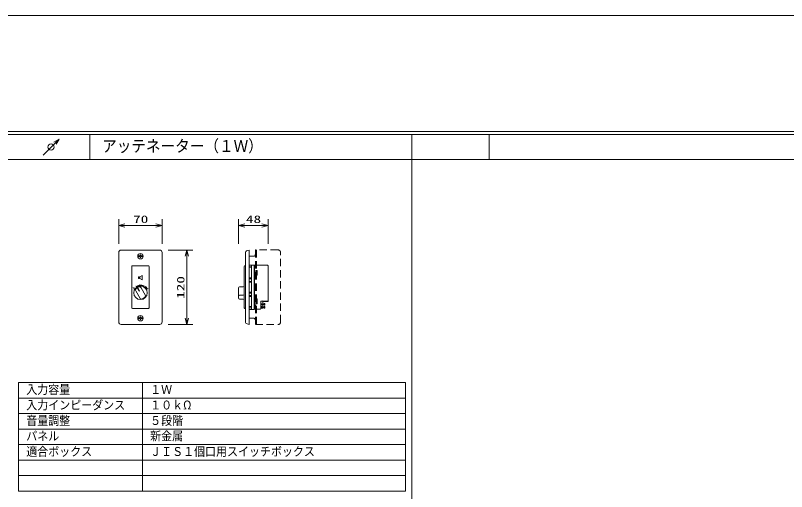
# Model space of a CAD drawing. Units: millimetres, scale not verified. Extents: x -811 to 811, y -280 to 280.
# Drawn here: x 153.6 to 402.6, y 126.4 to 280 of the extents above; entities that cross this region are included whole.
import ezdxf
from ezdxf.enums import TextEntityAlignment as Align

# ---------------------------------------------------------------- set-up
doc = ezdxf.new("R2010")
doc.units = ezdxf.units.MM
doc.header["$LTSCALE"] = 2
doc.linetypes.add('DASHED1', pattern=[1.8, 1.2, -0.6])
for name, color, linetype, lineweight in [('0-0_WAKU', 4, 'Continuous', 9), ('0-1_MOJI1', 7, 'Continuous', 9), ('0-2_SUNPO', 7, 'Continuous', 9), ('0-3_0', 7, 'Continuous', 9), ('0-6_GAIKEI', 4, 'Continuous', 9), ('0-7_HOJO', 134, 'DASHED1', 9), ('0-8_WAKU-M', 7, 'Continuous', 9), ('0-9_(J)SP', 7, 'Continuous', 9)]:
    doc.layers.add(name, color=color, linetype=linetype, lineweight=lineweight)
doc.styles.add('ＭＳ ゴシック', font='')
doc.styles.get('ＭＳ ゴシック').set_extended_font_data('MS Gothic')

# ---------------------------------------------------------------- blocks, each defined once
blk = doc.blocks.new('_OPEN30')
at = {"layer": '0-3_0'}
blk.add_line((0, 0), (-2, 0), dxfattribs=at)
blk.add_lwpolyline([(-2, 0.536), (0, 0), (-2, -0.536)], dxfattribs=at)

msp = doc.modelspace()

# ---------------------------------------------------------------- linework, layer by layer
at = {"layer": '0-0_WAKU', "color": 3}
for p, q in [((154.595, 126.536), (154.595, 161.536)), ((154.595, 161.536), (279.595, 161.536)), ((194.595, 126.536), (194.595, 161.536)), ((279.595, 161.536), (279.595, 126.536)), ((154.595, 126.536), (279.595, 126.536))]:
    msp.add_line(p, q, dxfattribs=at)
at = {"layer": '0-0_WAKU'}
for p, q in [((154.595, 156.536), (279.595, 156.536)), ((154.595, 151.536), (279.595, 151.536)), ((154.595, 146.536), (279.595, 146.536)), ((154.595, 141.536), (279.595, 141.536)), ((154.595, 136.536), (279.595, 136.536)), ((154.595, 131.536), (279.595, 131.536))]:
    msp.add_line(p, q, dxfattribs=at)
at = {"layer": '0-2_SUNPO'}
for p, q in [((186.971, 206.293), (186.971, 214.268)), ((200.971, 206.293), (200.971, 214.268)), ((225.618, 206.293), (225.618, 214.268)), ((235.208, 206.293), (235.208, 214.268)), ((188.971, 212.268), (198.971, 212.268)), ((227.618, 212.268), (233.208, 212.268)), ((202.937, 204.293), (210.911, 204.293)), ((208.911, 202.293), (208.911, 182.293)), ((202.937, 180.293), (210.911, 180.293))]:
    msp.add_line(p, q, dxfattribs=at)
at = {"layer": '0-6_GAIKEI', "color": 7}
for p, q in [((187.771, 204.293), (200.171, 204.293)), ((229.072, 204.293), (229.072, 180.293)), ((186.971, 181.093), (186.971, 203.493)), ((200.971, 203.493), (200.971, 181.093)), ((227.872, 203.358), (227.872, 181.229)), ((227.872, 199.217), (227.672, 199.217)), ((227.872, 199.217), (227.872, 199.217)), ((227.872, 185.47), (227.872, 199.217)), ((227.472, 185.67), (227.472, 199.017)), ((225.608, 192.057), (225.608, 188.863)), ((225.941, 192.407), (226.913, 192.455)), ((225.941, 189.704), (226.913, 189.753)), ((225.941, 188.492), (226.913, 188.444)), ((227.872, 185.47), (227.672, 185.47)), ((200.171, 180.293), (187.771, 180.293)), ((229.072, 180.293), (228.465, 180.456))]:
    msp.add_line(p, q, dxfattribs=at)
at = {"layer": '0-6_GAIKEI'}
for p, q in [((229.072, 204.293), (228.465, 204.131)), ((193.201, 202.424), (193.771, 202.424)), ((193.521, 202.424), (193.521, 202.163)), ((193.841, 201.843), (193.841, 202.093)), ((193.841, 201.843), (194.101, 201.843)), ((194.101, 202.743), (194.101, 202.494)), ((194.101, 201.843), (194.101, 202.093)), ((194.741, 202.424), (194.171, 202.424)), ((194.741, 202.163), (194.171, 202.163)), ((194.421, 202.424), (194.421, 202.163)), ((194.741, 202.424), (194.741, 202.163)), ((191.36, 199.232), (196.574, 199.232)), ((229.072, 199.445), (235.01, 199.399)), ((229.832, 185.143), (229.832, 199.443)), ((230.632, 185.143), (230.632, 199.443)), ((230.752, 199.473), (230.752, 185.213)), ((191.16, 185.649), (191.16, 199.032)), ((196.774, 199.032), (196.774, 185.649)), ((229.072, 198.893), (229.832, 198.893)), ((229.832, 198.827), (229.072, 198.814)), ((229.229, 198.817), (229.228, 198.817)), ((230.632, 197.743), (230.752, 197.743)), ((231.652, 197.743), (231.252, 197.743)), ((231.252, 197.743), (231.252, 196.143)), ((231.252, 197.662), (231.552, 197.644)), ((231.552, 197.644), (231.552, 196.243)), ((231.652, 196.143), (231.652, 197.743)), ((235.208, 199.199), (235.208, 187.873)), ((193.371, 195.128), (193.371, 195.628)), ((193.371, 195.628), (193.571, 195.628)), ((193.571, 195.128), (193.371, 195.128)), ((193.571, 195.628), (193.571, 195.128)), ((193.771, 195.678), (194.471, 196.078)), ((193.771, 195.078), (193.771, 195.678)), ((194.471, 194.678), (193.771, 195.078)), ((194.471, 196.078), (194.471, 194.678)), ((229.072, 194.993), (229.832, 194.993)), ((229.832, 195.293), (229.132, 195.293)), ((230.752, 196.143), (230.632, 196.143)), ((231.552, 196.243), (231.252, 196.225)), ((231.252, 196.143), (231.652, 196.143)), ((192.59, 192.535), (192.68, 192.401)), ((192.779, 192.128), (192.892, 192.193)), ((192.861, 192.246), (192.983, 192.315)), ((192.861, 192.246), (193.519, 191.107)), ((192.983, 192.315), (193.64, 191.177)), ((193.013, 192.263), (193.126, 192.327)), ((193.569, 192.942), (193.597, 192.76)), ((193.836, 192.785), (193.826, 192.978)), ((194.15, 192.053), (195.566, 189.601)), ((194.923, 192.575), (195.027, 192.801)), ((195.324, 192.338), (195.488, 192.559)), ((195.949, 191.638), (196.238, 191.805)), ((229.072, 194.193), (229.832, 194.193)), ((229.132, 193.893), (229.832, 193.893)), ((192.505, 191.103), (193.919, 188.654)), ((193.607, 191.084), (193.616, 191.089)), ((229.072, 190.693), (229.832, 190.693)), ((229.072, 190.393), (229.832, 190.393)), ((229.072, 189.593), (229.832, 189.593)), ((229.072, 189.294), (229.832, 189.294)), ((231.352, 187.031), (231.352, 188.456)), ((232.788, 187.784), (232.788, 185.348)), ((233.449, 187.823), (232.815, 187.823)), ((233.449, 187.823), (232.815, 187.823)), ((233.449, 185.533), (233.449, 187.823)), ((233.449, 187.823), (233.449, 187.63)), ((233.449, 187.632), (235.014, 187.673)), ((233.901, 186.968), (233.449, 186.968)), ((233.901, 186.968), (233.449, 186.968)), ((233.509, 187.856), (233.509, 187.634)), ((233.509, 187.855), (233.509, 187.856)), ((233.509, 187.814), (235.014, 187.853)), ((233.901, 187.083), (233.901, 186.968)), ((234.148, 187.083), (233.901, 187.083)), ((234.148, 186.563), (234.148, 187.083)), ((234.148, 186.563), (234.148, 187.083)), ((196.574, 185.449), (191.36, 185.449)), ((229.072, 186.093), (229.832, 186.093)), ((229.072, 185.693), (229.832, 185.693)), ((230.632, 185.143), (229.072, 185.143)), ((230.632, 185.215), (232.69, 185.248)), ((230.632, 185.215), (230.632, 185.215)), ((230.752, 186.633), (231.072, 186.633)), ((231.072, 185.613), (230.752, 185.613)), ((231.072, 186.633), (231.072, 185.613)), ((232.788, 185.533), (233.449, 185.533)), ((232.79, 185.533), (232.788, 185.533)), ((233.449, 186.678), (233.901, 186.678)), ((233.449, 186.678), (233.901, 186.678)), ((233.901, 185.978), (233.449, 185.978)), ((233.901, 185.978), (233.449, 185.978)), ((233.449, 185.688), (233.901, 185.688)), ((233.449, 185.688), (233.901, 185.688)), ((233.449, 185.537), (233.449, 185.533)), ((233.901, 186.678), (233.901, 186.563)), ((233.901, 186.563), (234.148, 186.563)), ((233.901, 186.093), (233.901, 185.978)), ((234.148, 186.093), (233.901, 186.093)), ((233.901, 185.688), (233.901, 185.573)), ((233.901, 185.573), (234.148, 185.573)), ((234.148, 185.573), (234.148, 186.093)), ((193.201, 182.423), (193.771, 182.423)), ((193.201, 182.423), (193.201, 182.163)), ((193.201, 182.163), (193.771, 182.163)), ((193.521, 182.423), (193.521, 182.163)), ((193.841, 182.743), (193.841, 182.493)), ((194.101, 182.743), (193.841, 182.743)), ((193.841, 181.843), (193.841, 182.093)), ((193.841, 181.843), (194.101, 181.843)), ((194.101, 182.743), (194.101, 182.493)), ((194.101, 181.843), (194.101, 182.093)), ((194.741, 182.423), (194.171, 182.423)), ((194.421, 182.423), (194.421, 182.163))]:
    msp.add_line(p, q, dxfattribs=at)
at = {"layer": '0-6_GAIKEI', "linetype": 'DASHED1'}
for p, q in [((238.372, 204.343), (231.072, 204.343)), ((231.072, 204.343), (231.072, 180.243)), ((231.472, 204.343), (231.472, 180.243)), ((230.472, 202.293), (229.072, 202.293)), ((239.172, 181.043), (239.172, 203.543)), ((229.072, 182.293), (230.472, 182.293)), ((231.072, 180.243), (238.372, 180.243))]:
    msp.add_line(p, q, dxfattribs=at)
at = {"layer": '0-6_GAIKEI'}
for points in [[(193.201, 202.424), (193.201, 202.163), (193.771, 202.163)], [(194.101, 202.743), (193.841, 202.743), (193.841, 202.494)], [(229.832, 198.827), (229.831, 198.827), (229.827, 198.827), (229.822, 198.827), (229.815, 198.827), (229.806, 198.827), (229.795, 198.827), (229.783, 198.827), (229.769, 198.826), (229.754, 198.826), (229.737, 198.826), (229.72, 198.825), (229.701, 198.825), (229.682, 198.825), (229.662, 198.824), (229.641, 198.824), (229.619, 198.824), (229.597, 198.823), (229.575, 198.823), (229.553, 198.823), (229.53, 198.822), (229.507, 198.822), (229.485, 198.821), (229.463, 198.821), (229.441, 198.821), (229.419, 198.82), (229.398, 198.82), (229.378, 198.82), (229.359, 198.819), (229.34, 198.819), (229.323, 198.819), (229.306, 198.818), (229.291, 198.818), (229.277, 198.818), (229.265, 198.818), (229.254, 198.817), (229.245, 198.817), (229.238, 198.817), (229.233, 198.817), (229.229, 198.817)], [(231.252, 187.025), (231.552, 187.043), (231.552, 188.443), (231.252, 188.462)], [(232.846, 187.844), (232.842, 187.844), (232.841, 187.844)], [(232.847, 187.844), (233.509, 187.856), (233.507, 187.856), (233.504, 187.856), (233.498, 187.856), (233.49, 187.855), (233.48, 187.855), (233.468, 187.855), (233.454, 187.855), (233.439, 187.854), (233.422, 187.854), (233.404, 187.854), (233.385, 187.854), (233.364, 187.853), (233.343, 187.853), (233.32, 187.852), (233.297, 187.852), (233.274, 187.852), (233.249, 187.851), (233.225, 187.851), (233.2, 187.85), (233.175, 187.85), (233.15, 187.849), (233.125, 187.849), (233.1, 187.849), (233.076, 187.848), (233.052, 187.848), (233.029, 187.847), (233.006, 187.847), (232.985, 187.847), (232.964, 187.846), (232.945, 187.846), (232.927, 187.846), (232.91, 187.845), (232.895, 187.845), (232.881, 187.845), (232.869, 187.844), (232.859, 187.844), (232.851, 187.844), (232.846, 187.844)], [(233.449, 187.632), (233.449, 187.628), (233.449, 187.617), (233.449, 187.599), (233.449, 187.574), (233.449, 187.542), (233.449, 187.505), (233.449, 187.462), (233.449, 187.414), (233.449, 187.361), (233.449, 187.304), (233.449, 187.243), (233.449, 187.179), (233.449, 187.111), (233.449, 187.041), (233.449, 186.968), (233.449, 186.893), (233.449, 186.817), (233.449, 186.74), (233.449, 186.661), (233.449, 186.583), (233.449, 186.504), (233.449, 186.426), (233.449, 186.348), (233.449, 186.272), (233.449, 186.197), (233.449, 186.125), (233.449, 186.054), (233.449, 185.987), (233.449, 185.922), (233.449, 185.861), (233.449, 185.804), (233.449, 185.752), (233.449, 185.704), (233.449, 185.661), (233.449, 185.624), (233.449, 185.592), (233.449, 185.567), (233.449, 185.549), (233.449, 185.537)], [(233.509, 187.634), (233.509, 187.634), (233.509, 187.636), (233.509, 187.638), (233.509, 187.64), (233.509, 187.643), (233.509, 187.647), (233.509, 187.652), (233.509, 187.657), (233.509, 187.663), (233.509, 187.669), (233.509, 187.675), (233.509, 187.682), (233.509, 187.689), (233.509, 187.696), (233.509, 187.704), (233.509, 187.712), (233.509, 187.72), (233.509, 187.728), (233.509, 187.737), (233.509, 187.745), (233.509, 187.753), (233.509, 187.761), (233.509, 187.77), (233.509, 187.778), (233.509, 187.786), (233.509, 187.793), (233.509, 187.801), (233.509, 187.808), (233.509, 187.815), (233.509, 187.821), (233.509, 187.827), (233.509, 187.833), (233.509, 187.838), (233.509, 187.842), (233.509, 187.846), (233.509, 187.849), (233.509, 187.852), (233.509, 187.854), (233.509, 187.855)], [(234.148, 187.083), (233.901, 187.083), (233.901, 186.968)], [(230.752, 185.213), (230.751, 185.213), (230.751, 185.213), (230.75, 185.213), (230.748, 185.213), (230.747, 185.213), (230.744, 185.213), (230.742, 185.213), (230.739, 185.213), (230.736, 185.213), (230.733, 185.214), (230.729, 185.214), (230.726, 185.214), (230.722, 185.214), (230.718, 185.214), (230.714, 185.214), (230.71, 185.214), (230.705, 185.214), (230.701, 185.214), (230.696, 185.214), (230.692, 185.214), (230.687, 185.214), (230.683, 185.215), (230.678, 185.215), (230.674, 185.215), (230.67, 185.215), (230.666, 185.215), (230.662, 185.215), (230.658, 185.215), (230.654, 185.215), (230.651, 185.215), (230.647, 185.215), (230.644, 185.215), (230.642, 185.215), (230.639, 185.215), (230.637, 185.215), (230.635, 185.215), (230.634, 185.215), (230.633, 185.215), (230.632, 185.215)], [(233.449, 185.533), (233.447, 185.533), (233.444, 185.533), (233.438, 185.533), (233.43, 185.533), (233.42, 185.533), (233.409, 185.533), (233.395, 185.533), (233.38, 185.533), (233.363, 185.533), (233.345, 185.533), (233.326, 185.533), (233.306, 185.533), (233.285, 185.533), (233.263, 185.533), (233.24, 185.533), (233.216, 185.533), (233.192, 185.533), (233.168, 185.533), (233.143, 185.533), (233.119, 185.533), (233.094, 185.533), (233.069, 185.533), (233.045, 185.533), (233.021, 185.533), (232.997, 185.533), (232.974, 185.533), (232.952, 185.533), (232.931, 185.533), (232.911, 185.533), (232.892, 185.533), (232.874, 185.533), (232.857, 185.533), (232.842, 185.533), (232.829, 185.533), (232.817, 185.533), (232.807, 185.533), (232.799, 185.533), (232.793, 185.533), (232.79, 185.533)], [(233.901, 186.678), (233.901, 186.563), (234.148, 186.563)], [(233.901, 185.688), (233.901, 185.573), (234.148, 185.573), (234.148, 186.093), (233.901, 186.093), (233.901, 185.978)], [(194.741, 182.423), (194.741, 182.163), (194.171, 182.163)]]:
    msp.add_lwpolyline(points, dxfattribs=at)
at = {"layer": '0-6_GAIKEI', "color": 7}
msp.add_lwpolyline([(227.669, 199.215), (227.67, 199.215), (227.671, 199.215), (227.673, 199.215), (227.675, 199.215), (227.678, 199.215), (227.682, 199.215), (227.686, 199.215), (227.69, 199.215), (227.696, 199.215), (227.701, 199.215), (227.707, 199.215), (227.713, 199.215), (227.72, 199.215), (227.726, 199.215), (227.734, 199.215), (227.741, 199.216), (227.748, 199.216), (227.756, 199.216), (227.763, 199.216), (227.771, 199.216), (227.778, 199.216), (227.786, 199.216), (227.793, 199.216), (227.801, 199.216), (227.808, 199.216), (227.815, 199.216), (227.822, 199.217), (227.828, 199.217), (227.834, 199.217), (227.84, 199.217), (227.846, 199.217), (227.851, 199.217), (227.856, 199.217), (227.86, 199.217), (227.863, 199.217), (227.866, 199.217), (227.869, 199.217), (227.871, 199.217), (227.872, 199.217)], dxfattribs=at)
at = {"layer": '0-6_GAIKEI'}
msp.add_lwpolyline([(231.252, 186.943), (231.652, 186.943), (231.652, 188.544), (231.252, 188.544)], close=True, dxfattribs=at)
for centre, radius in [((193.971, 202.293), 0.883), ((193.971, 190.493), 2.19), ((191.912, 191.858), 0.0741), ((233.036, 186.776), 0.212), ((233.036, 186.776), 0.212), ((233.036, 185.85), 0.212), ((233.036, 185.85), 0.212), ((193.971, 182.293), 0.883)]:
    msp.add_circle(centre, radius, dxfattribs=at)
at = {"layer": '0-6_GAIKEI', "color": 7}
for centre, radius, start, end in [((187.771, 203.493), 0.8, 90, 180), ((200.171, 203.493), 0.8, 0, 90), ((228.672, 203.358), 0.8, 104.99859, 180), ((227.672, 199.017), 0.2, 90, 180), ((225.958, 192.057), 0.35, 92.85442, 180), ((226.866, 194.325), 1.87, 271.45083, 284.15696), ((227.274, 192.752), 0.246, 281.6346, 323.81992), ((225.958, 189.355), 0.35, 92.85442, 180), ((226.866, 191.622), 1.87, 271.45083, 284.15696), ((227.274, 190.05), 0.246, 281.6346, 323.81992), ((225.958, 188.842), 0.35, 180, 267.14558), ((226.866, 186.574), 1.87, 75.84304, 88.54917), ((227.274, 188.147), 0.246, 36.18008, 78.3654), ((227.672, 185.67), 0.2, 180, 270), ((187.771, 181.093), 0.8, 180, 270), ((200.171, 181.093), 0.8, 270, 0), ((228.672, 181.229), 0.8, 180, 255.00141)]:
    msp.add_arc(centre, radius, start, end, dxfattribs=at)
at = {"layer": '0-6_GAIKEI', "linetype": 'DASHED1'}
for centre, radius, start, end in [((238.372, 203.543), 0.8, 0, 90), ((230.472, 202.893), 0.6, 270, 0), ((230.472, 181.693), 0.6, 0, 90), ((238.372, 181.043), 0.8, 270, 0)]:
    msp.add_arc(centre, radius, start, end, dxfattribs=at)
at = {"layer": '0-6_GAIKEI'}
for centre, radius, start, end in [((193.771, 202.494), 0.07, 270, 0), ((193.771, 202.093), 0.07, 0, 90), ((194.171, 202.494), 0.07, 180, 270), ((194.171, 202.093), 0.07, 90, 180), ((191.36, 199.032), 0.2, 90, 180), ((196.574, 199.032), 0.2, 0, 90), ((235.008, 199.199), 0.2, 0, 89.55123), ((193.154, 191.478), 0.75, 120.00292, 209.99948), ((194.055, 190.392), 2.595, 100.80958, 124.36632), ((193.958, 190.484), 2.304, 99.0156, 123.71218), ((193.501, 191.678), 0.75, 30.00292, 120.00292), ((194.057, 190.39), 2.598, 68.09581, 95.11685), ((193.958, 190.49), 2.298, 65.16879, 93.02742), ((193.961, 190.49), 2.296, 30.00227, 53.59298), ((194.054, 190.384), 2.605, 33.0523, 56.61296), ((193.575, 191.14), 0.065, 210, 300), ((193.584, 191.145), 0.065, 300, 30), ((195.261, 189.429), 0.35, 321.12675, 30.00052), ((194.222, 188.829), 0.35, 209.99948, 278.87325), ((193.969, 190.447), 1.988, 278.87325, 300.27952), ((193.986, 190.457), 1.988, 299.72048, 321.12675), ((232.848, 187.784), 0.06, 91.00509, 180), ((235.008, 188.053), 0.2, 271.49948, 0), ((235.008, 187.873), 0.2, 271.50126, 0), ((191.36, 185.649), 0.2, 180, 270), ((196.574, 185.649), 0.2, 270, 0), ((232.688, 185.348), 0.1, 270.89503, 0), ((193.771, 182.493), 0.07, 270, 0), ((193.771, 182.093), 0.07, 0, 90), ((194.171, 182.493), 0.07, 180, 270), ((194.171, 182.093), 0.07, 90, 180)]:
    msp.add_arc(centre, radius, start, end, dxfattribs=at)
at = {"layer": '0-7_HOJO', "linetype": 'Continuous'}
msp.add_lwpolyline([(810.595, 280.007), (10.595, 280.007), (10.595, -279.993), (810.595, -279.993)], close=True, dxfattribs=at)
at = {"layer": '0-8_WAKU-M', "color": 3}
msp.add_line((797.595, 241.536), (23.595, 241.536), dxfattribs=at)
at = {"layer": '0-8_WAKU-M'}
for p, q in [((177.595, 241.536), (177.595, 233.536)), ((281.595, 241.536), (281.595, -238.464)), ((306.595, 241.536), (306.595, 233.536)), ((797.595, 233.536), (23.595, 233.536))]:
    msp.add_line(p, q, dxfattribs=at)
at = {"layer": '0-8_WAKU-M', "color": 3}
msp.add_lwpolyline([(798.595, 242.536), (22.595, 242.536), (22.595, -239.464), (798.595, -239.464)], dxfattribs=at)
at = {"layer": '0-9_(J)SP'}
msp.add_line((162.502, 234.943), (167.688, 240.129), dxfattribs=at)
msp.add_lwpolyline([(166.01, 239.161), (167.688, 240.129), (166.72, 238.451)], dxfattribs=at)
msp.add_circle((165.094, 237.537), 1, dxfattribs=at)

# ---------------------------------------------------------------- block references
at = {"layer": '0-2_SUNPO'}
for p, rotation in [((186.971, 212.268), 180), ((225.618, 212.268), 180), ((208.911, 204.293), 90), ((208.911, 180.293), 270)]:
    msp.add_blockref('_OPEN30', p, dxfattribs=dict(at, rotation=rotation))
for p in [(200.971, 212.268), (235.208, 212.268)]:
    msp.add_blockref('_OPEN30', p, dxfattribs=at)

# ---------------------------------------------------------------- texts
at = {"layer": '0-1_MOJI1', "style": 'ＭＳ ゴシック', "width": 0.9}
for s, height, p in [('アッテネーター（１Ｗ）', 3.842, (181.595, 234.796)), ('入力容量', 2.889, (157.095, 156.981)), ('１Ｗ', 2.889, (197.095, 156.981)), ('入力インピーダンス', 2.889, (157.095, 151.981)), ('１０ｋΩ', 2.889, (197.095, 151.981)), ('音量調整', 2.889, (157.095, 146.981)), ('５段階', 2.889, (197.095, 146.981)), ('パネル', 2.889, (157.095, 141.981)), ('新金属', 2.889, (197.095, 141.981)), ('適合ボックス', 2.889, (157.095, 136.981)), ('ＪＩＳ１個口用スイッチボックス', 2.889, (197.095, 136.981))]:
    msp.add_text(s, height=height, dxfattribs=at).set_placement(p, align=Align.BOTTOM_LEFT)
at = {"layer": '0-2_SUNPO', "style": 'ＭＳ ゴシック', "width": 1.5}
for s, p in [('70', (191.59, 212.305)), ('48', (228.032, 212.305))]:
    msp.add_text(s, height=2.405, dxfattribs=at).set_placement(p, align=Align.BOTTOM_LEFT)
msp.add_text('120', height=2.405, rotation=90, dxfattribs=at).set_placement((208.874, 188.543), align=Align.BOTTOM_LEFT)
at = {"layer": '0-6_GAIKEI', "style": 'ＭＳ ゴシック', "width": 1.55}
for s, height, p in [('OFF', 0.2933, (191.449, 192.004)), ('1', 0.293, (192.32, 192.469)), ('2', 0.293, (193.48, 192.938)), ('3', 0.293, (195.11, 192.651)), ('4', 0.293, (196.27, 191.621))]:
    msp.add_text(s, height=height, dxfattribs=at).set_placement(p, align=Align.BOTTOM_LEFT)

doc.saveas('drawing.dxf')
